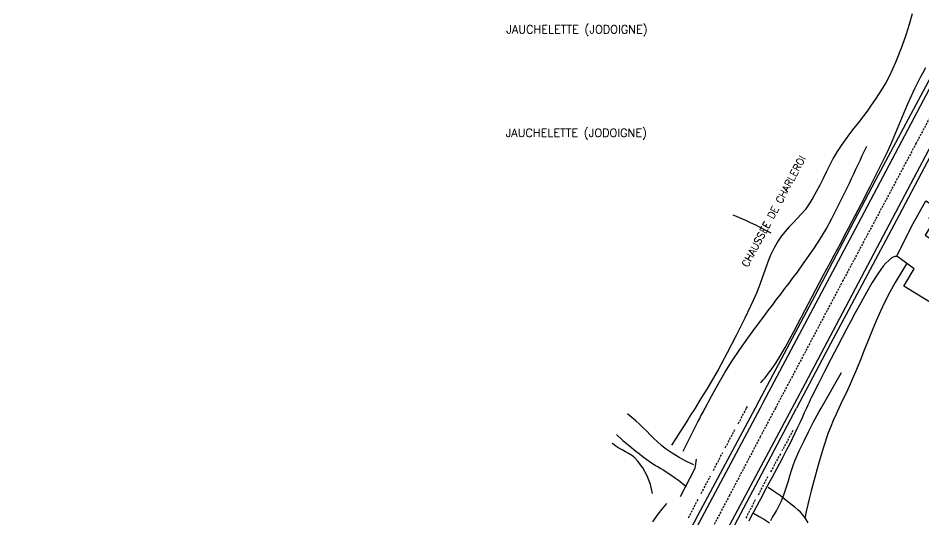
# Model space of a CAD drawing. Header units: millimetres. Extents: x 183000 to 184001, y 152999 to 154000.
# Drawn here: x 183334.1 to 183553.7, y 153643.9 to 153765.6 of the extents above; entities that cross this region are included whole.
import ezdxf
from ezdxf.enums import TextEntityAlignment as Align

# ---------------------------------------------------------------- set-up
doc = ezdxf.new("R2010")
doc.units = ezdxf.units.MM
doc.linetypes.add('DASHED', pattern=[0.75, 0.5, -0.25])
for name, color, linetype in [('W0001', 6, 'DASHED'), ('W0008', 7, 'CONTINUOUS'), ('W0051', 7, 'CONTINUOUS'), ('W0104', 1, 'CONTINUOUS'), ('W0112', 1, 'DASHED'), ('W0120', 7, 'CONTINUOUS'), ('W0211', 2, 'CONTINUOUS'), ('W0214', 2, 'CONTINUOUS'), ('W0300', 7, 'CONTINUOUS'), ('W0510', 5, 'CONTINUOUS'), ('W0980', 7, 'CONTINUOUS'), ('W0989', 7, 'CONTINUOUS')]:
    doc.layers.add(name, color=color, linetype=linetype)
doc.styles.get("Standard").update_dxf_attribs({"font": 'romans.shx', "width": 0.85})

msp = doc.modelspace()

# ---------------------------------------------------------------- linework, layer by layer
at = {"layer": 'W0001'}
for points in [[(183570.65, 153770.57), (183551.88, 153735.26), (183534.13, 153701.94), (183517.75, 153671)], [(183517.75, 153671), (183514.08, 153664.05), (183506.61, 153649.83)], [(183506.61, 153649.83), (183499.08, 153635.5), (183484.31, 153607.86), (183456.1, 153554.96), (183431.86, 153509.11), (183412.33, 153472.14), (183404.31, 153457.11), (183396.3, 153442.07), (183388.29, 153427.03), (183380.3, 153411.98), (183376.44, 153404.71), (183372.59, 153397.45), (183368.75, 153390.18), (183364.9, 153382.91), (183361.06, 153375.64), (183357.21, 153368.37), (183353.36, 153361.1), (183349.5, 153353.84), (183346.14, 153347.51), (183342.77, 153341.18), (183339.39, 153334.85), (183336.01, 153328.52), (183332.64, 153322.19)]]:
    msp.add_lwpolyline(points, dxfattribs=at)
at = {"layer": 'W0008'}
for points in [[(183574.62, 153761.67), (183572.52, 153761.67), (183570.98, 153761.67), (183565.98, 153752.23), (183547.74, 153717.78), (183529.8, 153684.11), (183522.88, 153671)], [(183556.67, 153753.61), (183542.01, 153726.3), (183527.26, 153698.07)], [(183527.26, 153698.07), (183513.7, 153672.66), (183512.81, 153671)], [(183512.81, 153671), (183498.87, 153644.81), (183484.74, 153617.88), (183481.36, 153611.89)], [(183491.5, 153611.55), (183499.92, 153627.52), (183514.45, 153655.04), (183522.88, 153671)]]:
    msp.add_lwpolyline(points, dxfattribs=at)
at = {"layer": 'W0051'}
for points in [[(183688.48, 154000), (183674.27, 153973.24), (183651.45, 153930.23), (183635.3, 153899.6), (183620.09, 153871.1), (183608.66, 153849.53), (183596.92, 153827.36), (183582.28, 153799.75), (183569.8, 153776.24), (183553.56, 153745.65), (183537, 153714.23), (183514.7, 153672.28), (183514.02, 153671)], [(183521.8, 153671), (183525.01, 153677.02), (183546.96, 153718.51), (183559.95, 153743.08), (183573.91, 153769.5), (183586.09, 153792.42), (183600.6, 153819.7), (183620.82, 153857.89), (183641.55, 153896.86), (183657.6, 153927.12), (183672.83, 153955.89), (183688.48, 153985.42), (183696.21, 154000)], [(183316.89, 153284.96), (183332.64, 153314.65), (183349.45, 153346.07), (183362.82, 153371.38), (183376.75, 153397.68), (183392.94, 153428.18), (183408.45, 153457.31), (183424.2, 153487.1), (183440.06, 153516.98), (183458.08, 153550.92), (183471.99, 153577.12), (183487.23, 153605.81), (183505.5, 153640.4), (183521.8, 153671)], [(183514.02, 153671), (183497.97, 153640.78), (183483.41, 153613.23), (183467.34, 153582.94), (183449.01, 153548.54), (183433.75, 153519.53), (183417.73, 153489.3), (183396.29, 153449.16), (183377.13, 153412.97), (183356.64, 153374.33), (183340.38, 153343.69), (183324.49, 153313.73)]]:
    msp.add_lwpolyline(points, dxfattribs=at)
at = {"layer": 'W0104'}
msp.add_lwpolyline([(183569.99, 153703.28), (183569.77, 153702.97), (183562.9, 153692.01), (183548.91, 153700.54), (183551.42, 153704.78), (183547.15, 153707.87), (183550.77, 153715.02), (183554.24, 153721.24), (183556.38, 153719.89), (183554.97, 153717.1), (183556.16, 153716.37), (183554.02, 153712.9), (183563.55, 153706.73), (183570.42, 153716.83), (183568.18, 153718.18), (183569.31, 153720.81), (183569.31, 153720.78), (183568.29, 153721.78)], dxfattribs=at)
at = {"layer": 'W0112'}
for points in [[(183510.77, 153671), (183510.99, 153671.41)], [(183508.74, 153667.19), (183510.77, 153671)], [(183505.58, 153661.37), (183507.96, 153665.84)], [(183521.98, 153665.54), (183519.33, 153660.62)], [(183502.71, 153655.88), (183504.96, 153660.18)], [(183518.95, 153659.91), (183516.48, 153655.34)], [(183499.76, 153650.28), (183502.01, 153654.55)], [(183515.86, 153654.31), (183513.51, 153649.84)], [(183496.67, 153644.38), (183498.97, 153648.82)], [(183512.83, 153648.73), (183510.58, 153644.27)]]:
    msp.add_lwpolyline(points, dxfattribs=at)
at = {"layer": 'W0120'}
msp.add_lwpolyline([(183498.49, 153658.59), (183498.24, 153656.34), (183494.62, 153649.46)], dxfattribs=at)
at = {"layer": 'W0211'}
for points in [[(183514.1, 153677.1), (183514.46, 153677.47), (183514.81, 153677.85), (183515.15, 153678.24), (183515.48, 153678.64), (183516.1, 153679.43), (183516.7, 153680.23), (183517.28, 153681.05), (183517.84, 153681.89), (183518.99, 153683.76), (183520.07, 153685.68), (183521.12, 153687.61), (183522.17, 153689.55), (183523.08, 153691.24), (183523.99, 153692.93), (183524.88, 153694.63), (183525.78, 153696.33), (183526.66, 153698.03), (183527.55, 153699.73), (183528.44, 153701.44), (183529.34, 153703.13), (183530.22, 153704.78), (183531.09, 153706.43), (183531.98, 153708.07), (183532.86, 153709.72), (183533.74, 153711.36), (183534.61, 153713.01), (183535.49, 153714.66), (183536.35, 153716.31), (183538.51, 153720.47), (183540.67, 153724.62), (183542.78, 153728.8), (183544.82, 153733.01), (183545.7, 153734.93), (183546.54, 153736.87), (183547.35, 153738.81), (183548.16, 153740.76), (183548.96, 153742.71), (183549.78, 153744.65), (183550.64, 153746.58), (183551.53, 153748.49), (183552.18, 153749.8), (183552.85, 153751.09), (183553.55, 153752.38), (183554.25, 153753.65)], [(183547.07, 153707.76), (183546.88, 153707.76), (183546.69, 153707.74), (183546.51, 153707.69), (183546.34, 153707.63), (183546.03, 153707.47), (183545.74, 153707.27), (183545.48, 153707.05), (183545.23, 153706.81), (183544.54, 153706.12), (183543.9, 153705.38), (183543.31, 153704.6), (183542.74, 153703.81), (183541.2, 153701.45), (183539.8, 153699.01), (183538.45, 153696.53), (183537.11, 153694.07), (183536.03, 153692.09), (183534.97, 153690.1), (183533.93, 153688.11), (183532.89, 153686.11), (183531.27, 153683), (183529.66, 153679.89), (183528.08, 153676.77), (183526.53, 153673.63), (183526.21, 153672.98), (183525.9, 153672.32), (183525.59, 153671.66), (183525.29, 153671)], [(183525.29, 153671), (183524.75, 153669.82), (183524.21, 153668.63), (183523.67, 153667.45), (183523.12, 153666.27), (183522.46, 153664.91), (183521.79, 153663.54), (183521.12, 153662.18), (183520.44, 153660.83), (183519.26, 153658.58), (183518.07, 153656.33), (183516.87, 153654.09), (183515.67, 153651.85), (183515.04, 153650.66), (183514.41, 153649.48), (183513.78, 153648.3), (183513.14, 153647.12), (183512.51, 153645.93), (183511.88, 153644.75), (183511.26, 153643.56)]]:
    msp.add_lwpolyline(points, dxfattribs=at)
at = {"layer": 'W0214'}
for points in [[(183550.94, 153766.65), (183550.15, 153764.08), (183549.35, 153761.5), (183548.5, 153758.95), (183547.55, 153756.42), (183546.88, 153754.8), (183546.17, 153753.2), (183545.4, 153751.62), (183544.58, 153750.06), (183543.74, 153748.62), (183542.84, 153747.22), (183541.92, 153745.83), (183540.98, 153744.46), (183539.97, 153743.04), (183538.93, 153741.64), (183537.87, 153740.25), (183536.8, 153738.87), (183535.73, 153737.49), (183534.69, 153736.09), (183533.68, 153734.66), (183532.72, 153733.2), (183531.78, 153731.62), (183530.92, 153730), (183530.1, 153728.36), (183529.3, 153726.71), (183528.5, 153725.06), (183527.66, 153723.42), (183526.76, 153721.82), (183525.77, 153720.27), (183524.92, 153719.12), (183523.99, 153718.03), (183523.02, 153716.98), (183522.02, 153715.96), (183521.04, 153714.93), (183520.08, 153713.86), (183519.18, 153712.74), (183518.38, 153711.55), (183517.42, 153709.83), (183516.58, 153708.05), (183515.83, 153706.23), (183515.15, 153704.39), (183514.51, 153702.55), (183513.85, 153700.71), (183513.15, 153698.89), (183512.37, 153697.1), (183510.35, 153692.82), (183508.25, 153688.59), (183506.08, 153684.39), (183503.82, 153680.24), (183502.48, 153677.9), (183501.1, 153675.58), (183499.69, 153673.29), (183498.26, 153671)], [(183549.53, 153705.98), (183548.12, 153703.73), (183546.78, 153701.45), (183545.51, 153699.13), (183544.31, 153696.77), (183543.21, 153694.47), (183542.17, 153692.13), (183541.18, 153689.78), (183540.23, 153687.41), (183539.28, 153685.04), (183538.34, 153682.67), (183537.37, 153680.31), (183536.38, 153677.96), (183535.59, 153676.21), (183534.79, 153674.47), (183533.96, 153672.73), (183533.14, 153671)], [(183498.26, 153671), (183497.84, 153670.33), (183497.43, 153669.66), (183497.01, 153669), (183496.59, 153668.33), (183495.6, 153666.74), (183494.59, 153665.16), (183493.58, 153663.59), (183492.56, 153662.02)], [(183533.14, 153671), (183532.45, 153669.51), (183531.78, 153668), (183531.15, 153666.48), (183530.56, 153664.95), (183529.38, 153661.49), (183528.33, 153658), (183527.37, 153654.48), (183526.44, 153650.95), (183526.02, 153649.28), (183525.61, 153647.6), (183525.23, 153645.91), (183524.87, 153644.21)]]:
    msp.add_lwpolyline(points, dxfattribs=at)
at = {"layer": 'W0300'}
for points in [[(183500.73, 153671), (183502.28, 153673.9), (183503.87, 153676.78), (183505.51, 153679.63), (183507.23, 153682.43), (183509.08, 153685.21), (183511.02, 153687.92), (183513.01, 153690.6), (183515, 153693.28), (183515.99, 153694.63), (183517, 153695.97), (183518.02, 153697.3), (183519.04, 153698.63), (183520.06, 153699.97), (183521.07, 153701.3), (183522.07, 153702.65), (183523.06, 153704), (183524.47, 153705.95), (183525.88, 153707.9), (183527.25, 153709.88), (183528.55, 153711.9), (183530.02, 153714.41), (183531.41, 153716.96), (183532.74, 153719.54), (183534.05, 153722.13), (183534.61, 153723.26), (183535.16, 153724.4), (183535.69, 153725.54), (183536.22, 153726.68), (183536.75, 153727.83), (183537.28, 153728.97), (183537.81, 153730.11), (183538.35, 153731.25), (183538.74, 153732.07), (183539.13, 153732.88), (183539.53, 153733.69), (183539.92, 153734.5)], [(183516.7, 153713.42), (183515.46, 153714.08), (183514.21, 153714.72), (183512.96, 153715.35), (183511.69, 153715.96), (183510.56, 153716.49), (183509.42, 153717), (183508.27, 153717.5), (183507.52, 153717.82)], [(183528.81, 153671), (183533.81, 153679.64)], [(183495.37, 153660.56), (183496.24, 153662.35), (183497.12, 153664.13), (183498.02, 153665.89), (183498.95, 153667.65), (183499.17, 153668.07), (183499.39, 153668.49), (183499.61, 153668.91), (183499.84, 153669.33), (183500.06, 153669.74), (183500.28, 153670.16), (183500.5, 153670.58), (183500.73, 153671)], [(183516.61, 153643.71), (183517.06, 153644.5), (183517.52, 153645.28), (183517.98, 153646.07), (183518.42, 153646.86), (183518.84, 153647.67), (183519.22, 153648.49), (183519.7, 153649.68), (183520.13, 153650.9), (183520.52, 153652.12), (183520.88, 153653.35), (183521.25, 153654.59), (183521.63, 153655.81), (183522.04, 153657.03), (183522.49, 153658.23), (183523.51, 153660.59), (183524.6, 153662.92), (183525.75, 153665.21), (183526.93, 153667.49), (183527.39, 153668.37), (183527.86, 153669.25), (183528.33, 153670.13), (183528.81, 153671)], [(183487.96, 153650.3), (183487.45, 153652.45), (183486.65, 153654.52), (183485.59, 153656.46), (183484.28, 153658.23), (183483.64, 153658.89), (183482.92, 153659.46), (183482.15, 153659.96), (183481.36, 153660.4), (183480.58, 153660.83), (183479.8, 153661.27), (183479.04, 153661.75), (183478.32, 153662.29), (183478.12, 153662.47)], [(183491.31, 153647.84), (183490.11, 153646.42), (183488.99, 153644.93), (183487.96, 153643.38)]]:
    msp.add_lwpolyline(points, dxfattribs=at)
at = {"layer": 'W0510'}
for points in [[(183497.97, 153657.2), (183496.16, 153658.05), (183494.39, 153658.99), (183492.69, 153660.04), (183491.04, 153661.18), (183490.08, 153661.95), (183489.16, 153662.76), (183488.27, 153663.61), (183487.4, 153664.48), (183486.55, 153665.35), (183485.69, 153666.23), (183484.81, 153667.08), (183483.9, 153667.9), (183482.92, 153668.7), (183481.93, 153669.48), (183481.87, 153669.52)], [(183479.21, 153664.51), (183479.25, 153664.47), (183480.78, 153663.14), (183482.33, 153661.84), (183483.9, 153660.56), (183484.77, 153659.87), (183485.66, 153659.19), (183486.56, 153658.53), (183487.47, 153657.88), (183488.07, 153657.48), (183488.68, 153657.09), (183489.3, 153656.71), (183489.92, 153656.34), (183490.54, 153655.97), (183491.16, 153655.59), (183491.77, 153655.2), (183492.37, 153654.8), (183493.3, 153654.14), (183494.21, 153653.47), (183495.11, 153652.77), (183496, 153652.06)], [(183525.68, 153643.17), (183525.09, 153644.15), (183524.41, 153645.08), (183523.82, 153645.74), (183523.16, 153646.34), (183522.48, 153646.91), (183521.79, 153647.46), (183520.39, 153648.58), (183518.96, 153649.66), (183517.51, 153650.7), (183516.02, 153651.71)], [(183512.45, 153645.46), (183513.77, 153644.72), (183515.06, 153643.93), (183516.33, 153643.11)]]:
    msp.add_lwpolyline(points, dxfattribs=at)

# ---------------------------------------------------------------- texts
at = {"layer": 'W0980'}
for p in [(183469.62, 153762.74), (183469.46, 153737.62)]:
    msp.add_text('JAUCHELETTE (JODOIGNE)', height=2, dxfattribs=at).set_placement(p, align=Align.MIDDLE)
at = {"layer": 'W0989'}
msp.add_text('CHAUSSEE DE CHARLEROI  ', height=1.75, rotation=61.9974, dxfattribs=at).set_placement((183517.89, 153719.79), align=Align.MIDDLE_CENTER)

doc.saveas('drawing.dxf')
